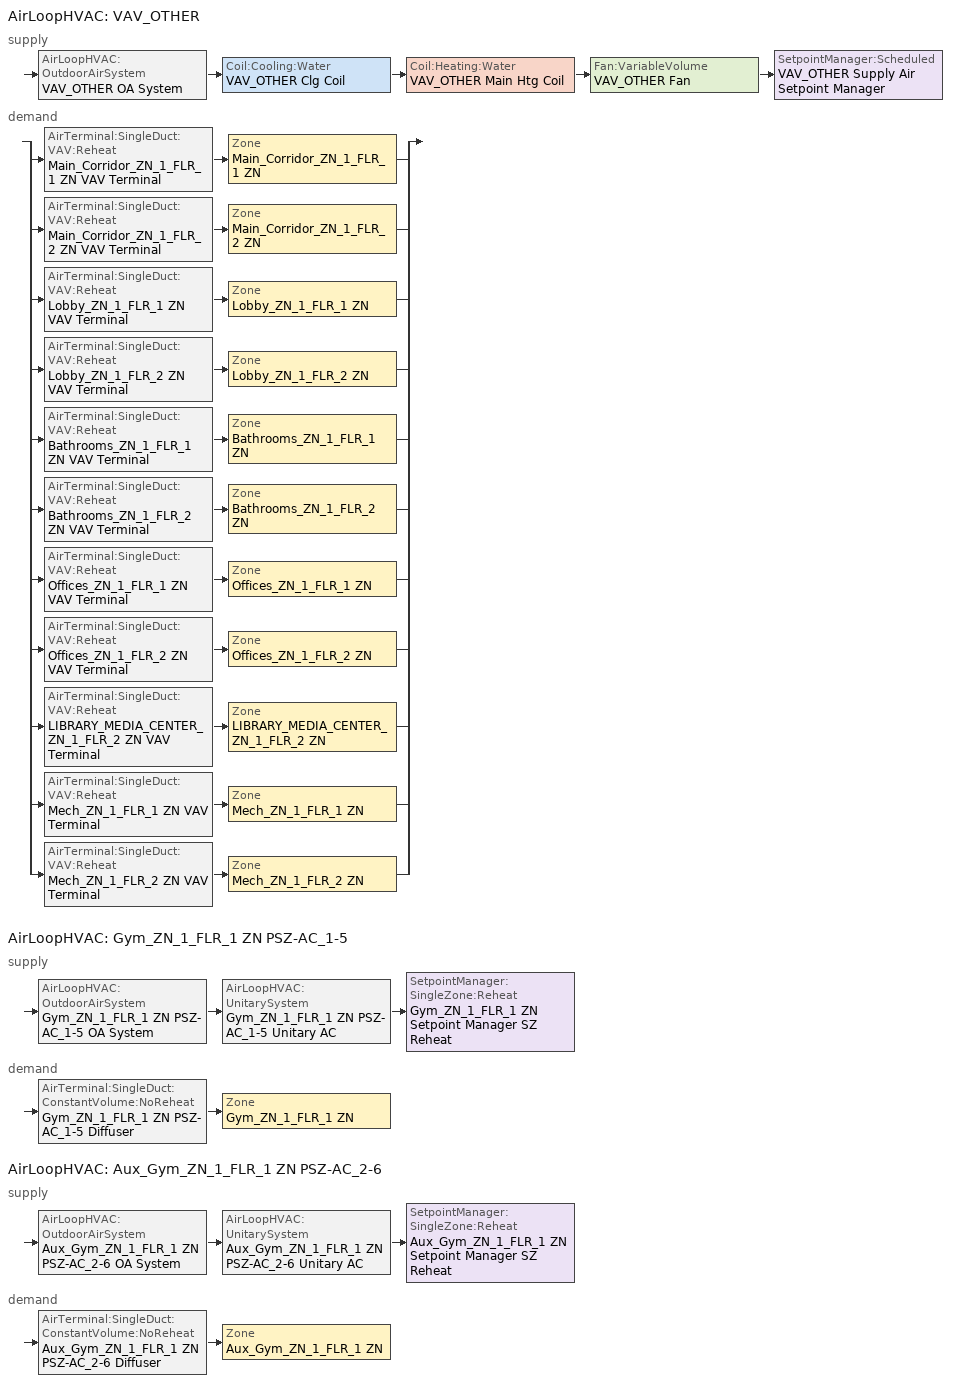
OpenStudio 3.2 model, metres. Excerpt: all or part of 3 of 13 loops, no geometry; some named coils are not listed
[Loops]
AirLoopHVAC 'VAV_OTHER'
 supply: AirLoopHVAC:OutdoorAirSystem 'VAV_OTHER OA System' > Coil:Cooling:Water 'VAV_OTHER Clg Coil' > Coil:Heating:Water 'VAV_OTHER Main Htg Coil' > Fan:VariableVolume 'VAV_OTHER Fan' > SetpointManager:Scheduled 'VAV_OTHER Supply Air Setpoint Manager'
 demand: split
  | AirTerminal:SingleDuct:VAV:Reheat 'Main_Corridor_ZN_1_FLR_1 ZN VAV Terminal' > Zone 'Main_Corridor_ZN_1_FLR_1 ZN'
  | AirTerminal:SingleDuct:VAV:Reheat 'Main_Corridor_ZN_1_FLR_2 ZN VAV Terminal' > Zone 'Main_Corridor_ZN_1_FLR_2 ZN'
  | AirTerminal:SingleDuct:VAV:Reheat 'Lobby_ZN_1_FLR_1 ZN VAV Terminal' > Zone 'Lobby_ZN_1_FLR_1 ZN'
  | AirTerminal:SingleDuct:VAV:Reheat 'Lobby_ZN_1_FLR_2 ZN VAV Terminal' > Zone 'Lobby_ZN_1_FLR_2 ZN'
  | AirTerminal:SingleDuct:VAV:Reheat 'Bathrooms_ZN_1_FLR_1 ZN VAV Terminal' > Zone 'Bathrooms_ZN_1_FLR_1 ZN'
  | AirTerminal:SingleDuct:VAV:Reheat 'Bathrooms_ZN_1_FLR_2 ZN VAV Terminal' > Zone 'Bathrooms_ZN_1_FLR_2 ZN'
  | AirTerminal:SingleDuct:VAV:Reheat 'Offices_ZN_1_FLR_1 ZN VAV Terminal' > Zone 'Offices_ZN_1_FLR_1 ZN'
  | AirTerminal:SingleDuct:VAV:Reheat 'Offices_ZN_1_FLR_2 ZN VAV Terminal' > Zone 'Offices_ZN_1_FLR_2 ZN'
  | AirTerminal:SingleDuct:VAV:Reheat 'LIBRARY_MEDIA_CENTER_ZN_1_FLR_2 ZN VAV Terminal' > Zone 'LIBRARY_MEDIA_CENTER_ZN_1_FLR_2 ZN'
  | AirTerminal:SingleDuct:VAV:Reheat 'Mech_ZN_1_FLR_1 ZN VAV Terminal' > Zone 'Mech_ZN_1_FLR_1 ZN'
  | AirTerminal:SingleDuct:VAV:Reheat 'Mech_ZN_1_FLR_2 ZN VAV Terminal' > Zone 'Mech_ZN_1_FLR_2 ZN'
AirLoopHVAC 'Gym_ZN_1_FLR_1 ZN PSZ-AC_1-5'
 supply: AirLoopHVAC:OutdoorAirSystem 'Gym_ZN_1_FLR_1 ZN PSZ-AC_1-5 OA System' > AirLoopHVAC:UnitarySystem 'Gym_ZN_1_FLR_1 ZN PSZ-AC_1-5 Unitary AC' > SetpointManager:SingleZone:Reheat 'Gym_ZN_1_FLR_1 ZN Setpoint Manager SZ Reheat'
 demand: AirTerminal:SingleDuct:ConstantVolume:NoReheat 'Gym_ZN_1_FLR_1 ZN PSZ-AC_1-5 Diffuser' > Zone 'Gym_ZN_1_FLR_1 ZN'
AirLoopHVAC 'Aux_Gym_ZN_1_FLR_1 ZN PSZ-AC_2-6'
 supply: AirLoopHVAC:OutdoorAirSystem 'Aux_Gym_ZN_1_FLR_1 ZN PSZ-AC_2-6 OA System' > AirLoopHVAC:UnitarySystem 'Aux_Gym_ZN_1_FLR_1 ZN PSZ-AC_2-6 Unitary AC' > SetpointManager:SingleZone:Reheat 'Aux_Gym_ZN_1_FLR_1 ZN Setpoint Manager SZ Reheat'
 demand: AirTerminal:SingleDuct:ConstantVolume:NoReheat 'Aux_Gym_ZN_1_FLR_1 ZN PSZ-AC_2-6 Diffuser' > Zone 'Aux_Gym_ZN_1_FLR_1 ZN'
[Sizing:Zone] Zone Cooling Design Supply Air Temperature Input Method=SupplyAirTemperature; Zone Cooling Design Supply Air Temperature {C}=12.7778; Zone Cooling Design Supply Air Temperature Difference {deltaC}=11.11; Zone Heating Design Supply Air Temperature Input Method=SupplyAirTemperature; Zone Heating Design Supply Air Temperature Difference {deltaC}=11.11; Zone Cooling Design Supply Air Humidity Ratio {kg-H2O/kg-air}=0.0085; Zone Heating Design Supply Air Humidity Ratio {kg-H2O/kg-air}=0.008; Cooling Design Air Flow Method=DesignDay; Heating Design Air Flow Method=DesignDay; Account for Dedicated Outdoor Air System=No; Dedicated Outdoor Air System Control Strategy=NeutralSupplyAir; Dedicated Outdoor Air Low Setpoint Temperature for Design {C}=autosize; Dedicated Outdoor Air High Setpoint Temperature for Design {C}=autosize
Name | Zone Heating Design Supply Air Temperature {C}
Aux_Gym_ZN_1_FLR_1 ZN; Gym_ZN_1_FLR_1 ZN | 50
Bathrooms_ZN_1_FLR_1 ZN; Bathrooms_ZN_1_FLR_2 ZN; LIBRARY_MEDIA_CENTER_ZN_1_FLR_2 ZN; Lobby_ZN_1_FLR_1 ZN; Lobby_ZN_1_FLR_2 ZN; Main_Corridor_ZN_1_FLR_1 ZN; Main_Corridor_ZN_1_FLR_2 ZN; Mech_ZN_1_FLR_2 ZN; Offices_ZN_1_FLR_1 ZN; Offices_ZN_1_FLR_2 ZN | 40
[Zone equipment]
Aux_Gym_ZN_1_FLR_1 ZN: Aux_Gym_ZN_1_FLR_1 ZN PSZ-AC_2-6 Diffuser
Bathrooms_ZN_1_FLR_1 ZN: Bathrooms_ZN_1_FLR_1 ZN VAV Terminal, Bathrooms_ZN_1_FLR_1 ZN Exhaust Fan
Bathrooms_ZN_1_FLR_2 ZN: Bathrooms_ZN_1_FLR_2 ZN VAV Terminal, Bathrooms_ZN_1_FLR_2 ZN Exhaust Fan
Gym_ZN_1_FLR_1 ZN: Gym_ZN_1_FLR_1 ZN PSZ-AC_1-5 Diffuser
LIBRARY_MEDIA_CENTER_ZN_1_FLR_2 ZN: LIBRARY_MEDIA_CENTER_ZN_1_FLR_2 ZN VAV Terminal
Lobby_ZN_1_FLR_1 ZN: Lobby_ZN_1_FLR_1 ZN VAV Terminal
Lobby_ZN_1_FLR_2 ZN: Lobby_ZN_1_FLR_2 ZN VAV Terminal
Main_Corridor_ZN_1_FLR_1 ZN: Main_Corridor_ZN_1_FLR_1 ZN VAV Terminal
Main_Corridor_ZN_1_FLR_2 ZN: Main_Corridor_ZN_1_FLR_2 ZN VAV Terminal
Mech_ZN_1_FLR_1 ZN: Mech_ZN_1_FLR_1 ZN VAV Terminal
Mech_ZN_1_FLR_2 ZN: Mech_ZN_1_FLR_2 ZN VAV Terminal
Offices_ZN_1_FLR_1 ZN: Offices_ZN_1_FLR_1 ZN VAV Terminal
Offices_ZN_1_FLR_2 ZN: Offices_ZN_1_FLR_2 ZN VAV Terminal
[SetpointManager:Scheduled]
VAV_OTHER Supply Air Setpoint Manager: Control Variable=Temperature; Schedule=Supply Air Temp - 55.0F 3
[AirLoopHVAC] Availability Schedule=SchoolSecondary HVACOperationSchd; Design Supply Air Flow Rate {m3/s}=autosize; Design Return Air Flow Fraction of Supply Air Flow=1
VAV_OTHER; Gym_ZN_1_FLR_1 ZN PSZ-AC_1-5; Aux_Gym_ZN_1_FLR_1 ZN PSZ-AC_2-6
[Sizing:System] Type of Load to Size On=Sensible; Design Outdoor Air Flow Rate {m3/s}=Autosize; Preheat Design Temperature {C}=7.22222; Preheat Design Humidity Ratio {kg-H2O/kg-Air}=0.008; Precool Design Temperature {C}=12.7778; Precool Design Humidity Ratio {kg-H2O/kg-Air}=0.008; Central Cooling Design Supply Air Temperature {C}=12.7778; Sizing Option=Coincident; 100% Outdoor Air in Cooling=No; 100% Outdoor Air in Heating=No; Central Cooling Design Supply Air Humidity Ratio {kg-H2O/kg-Air}=0.0085; Central Heating Design Supply Air Humidity Ratio {kg-H2O/kg-Air}=0.008; Cooling Design Air Flow Method=DesignDay; Cooling Design Air Flow Rate {m3/s}=0; Heating Design Air Flow Method=DesignDay; Heating Design Air Flow Rate {m3/s}=0; System Outdoor Air Method=ZoneSum; Zone Maximum Outdoor Air Fraction=1; Cooling Supply Air Flow Rate Per Floor Area {m3/s-m2}=0.00996765; Cooling Fraction of Autosized Cooling Supply Air Flow Rate=1; Cooling Supply Air Flow Rate Per Unit Cooling Capacity {m3/s-W}=3.94755e-05; Heating Supply Air Flow Rate Per Floor Area {m3/s-m2}=0.00996765; Heating Fraction of Autosized Heating Supply Air Flow Rate=1; Heating Fraction of Autosized Cooling Supply Air Flow Rate=1; Heating Supply Air Flow Rate Per Unit Heating Capacity {m3/s-W}=3.15882e-05; Cooling Design Capacity Method=CoolingDesignCapacity; Cooling Design Capacity {W}=autosize; Cooling Design Capacity Per Floor Area {W/m2}=234.7; Fraction of Autosized Cooling Design Capacity=1; Heating Design Capacity Method=HeatingDesignCapacity; Heating Design Capacity {W}=autosize; Heating Design Capacity Per Floor Area {W/m2}=157; Fraction of Autosized Heating Design Capacity=1; Central Cooling Capacity Control Method=OnOff
Name | Central Heating Maximum System Air Flow Ratio | Central Heating Design Supply Air Temperature {C}
VAV_OTHER | 0.3 | 12.7778
Gym_ZN_1_FLR_1 ZN PSZ-AC_1-5; Aux_Gym_ZN_1_FLR_1 ZN PSZ-AC_2-6 | 1 | 50
[Fan:VariableVolume]
VAV_OTHER Fan: Availability Schedule=Always On Discrete; Fan Total Efficiency=0.62; Pressure Rise {Pa}=996.356; Maximum Flow Rate {m3/s}=Autosize; Fan Power Minimum Flow Rate Input Method=Fraction; Fan Power Minimum Flow Fraction=0.25; Fan Power Minimum Air Flow Rate {m3/s}=0; Motor Efficiency=0.9; Motor In Airstream Fraction=1; Fan Power Coefficient 1=0.0407599; Fan Power Coefficient 2=0.088045; Fan Power Coefficient 3=-0.0729261; Fan Power Coefficient 4=0.94374; Fan Power Coefficient 5=0
[Controller:OutdoorAir] Minimum Outdoor Air Flow Rate {m3/s}=autosize; Maximum Outdoor Air Flow Rate {m3/s}=Autosize; Economizer Control Type=NoEconomizer; Economizer Control Action Type=ModulateFlow; Economizer Maximum Limit Dry-Bulb Temperature {C}=28; Economizer Maximum Limit Enthalpy {J/kg}=64000; Lockout Type=NoLockout; Minimum Limit Type=FixedMinimum; Minimum Outdoor Air Schedule=SchoolSecondary MinOA_MotorizedDamper_Sched; High Humidity Control=No; Heat Recovery Bypass Control Type=BypassWhenWithinEconomizerLimits
Name | Controller Mechanical Ventilation
VAV_OTHER OA Controller | VAV_OTHER Vent Controller
Gym_ZN_1_FLR_1 ZN PSZ-AC_1-5 OA System Controller | Controller Mechanical Ventilation 1
Aux_Gym_ZN_1_FLR_1 ZN PSZ-AC_2-6 OA System Controller | Controller Mechanical Ventilation 2
[Controller:MechanicalVentilation] Availability Schedule=Always On Discrete
Name | System Outdoor Air Method
VAV_OTHER Vent Controller | ZoneSum
Controller Mechanical Ventilation 1; Controller Mechanical Ventilation 2
[AirLoopHVAC:OutdoorAirSystem]
Name | Controller
VAV_OTHER OA System | VAV_OTHER OA Controller
Gym_ZN_1_FLR_1 ZN PSZ-AC_1-5 OA System | Gym_ZN_1_FLR_1 ZN PSZ-AC_1-5 OA System Controller
Aux_Gym_ZN_1_FLR_1 ZN PSZ-AC_2-6 OA System | Aux_Gym_ZN_1_FLR_1 ZN PSZ-AC_2-6 OA System Controller
[AirTerminal:SingleDuct:VAV:Reheat] Availability Schedule=Always On Discrete; Maximum Air Flow Rate {m3/s}=AutoSize; Zone Minimum Air Flow Input Method=Constant; Constant Minimum Air Flow Fraction=0.2; Fixed Minimum Air Flow Rate {m3/s}=0; Maximum Hot Water or Steam Flow Rate {m3/s}=AutoSize; Minimum Hot Water or Steam Flow Rate {m3/s}=0; Convergence Tolerance=0.001; Damper Heating Action=ReverseWithLimits; Maximum Flow per Zone Floor Area During Reheat {m3/s-m2}=AutoSize; Maximum Flow Fraction During Reheat=0.5; Maximum Reheat Air Temperature {C}=40; Control For Outdoor Air=No
Name | Reheat Coil
Main_Corridor_ZN_1_FLR_1 ZN VAV Terminal | Main_Corridor_ZN_1_FLR_1 ZN Reheat Coil
Main_Corridor_ZN_1_FLR_2 ZN VAV Terminal | Main_Corridor_ZN_1_FLR_2 ZN Reheat Coil
Lobby_ZN_1_FLR_1 ZN VAV Terminal | Lobby_ZN_1_FLR_1 ZN Reheat Coil
Lobby_ZN_1_FLR_2 ZN VAV Terminal | Lobby_ZN_1_FLR_2 ZN Reheat Coil
Bathrooms_ZN_1_FLR_1 ZN VAV Terminal | Bathrooms_ZN_1_FLR_1 ZN Reheat Coil
Bathrooms_ZN_1_FLR_2 ZN VAV Terminal | Bathrooms_ZN_1_FLR_2 ZN Reheat Coil
Offices_ZN_1_FLR_1 ZN VAV Terminal | Offices_ZN_1_FLR_1 ZN Reheat Coil
Offices_ZN_1_FLR_2 ZN VAV Terminal | Offices_ZN_1_FLR_2 ZN Reheat Coil
LIBRARY_MEDIA_CENTER_ZN_1_FLR_2 ZN VAV Terminal | LIBRARY_MEDIA_CENTER_ZN_1_FLR_2 ZN Reheat Coil
Mech_ZN_1_FLR_1 ZN VAV Terminal | Mech_ZN_1_FLR_1 ZN Reheat Coil
Mech_ZN_1_FLR_2 ZN VAV Terminal | Mech_ZN_1_FLR_2 ZN Reheat Coil
[SetpointManager:SingleZone:Reheat] Minimum Supply Air Temperature {C}=12.7778; Maximum Supply Air Temperature {C}=50
Name | Control Zone
Gym_ZN_1_FLR_1 ZN Setpoint Manager SZ Reheat | Gym_ZN_1_FLR_1 ZN
Aux_Gym_ZN_1_FLR_1 ZN Setpoint Manager SZ Reheat | Aux_Gym_ZN_1_FLR_1 ZN
[Coil:Heating:Gas] Availability Schedule=Always On Discrete; Gas Burner Efficiency=0.8; Nominal Capacity {W}=AutoSize; Parasitic Electric Load {W}=0; Parasitic Gas Load {W}=0
Gym_ZN_1_FLR_1 ZN PSZ-AC_1-5 Gas Htg Coil; Aux_Gym_ZN_1_FLR_1 ZN PSZ-AC_2-6 Gas Htg Coil
[Coil:Heating:Electric] Availability Schedule=Always Off Discrete; Efficiency=1; Nominal Capacity {W}=0
Gym_ZN_1_FLR_1 ZN PSZ-AC_1-5 No Heat; Aux_Gym_ZN_1_FLR_1 ZN PSZ-AC_2-6 No Heat
[Coil:Cooling:DX:TwoSpeed] Availability Schedule=Always On Discrete; Rated High Speed Total Cooling Capacity {W}=Autosize; Rated High Speed Sensible Heat Ratio=Autosize; Rated High Speed COP {W/W}=3; Rated High Speed Air Flow Rate {m3/s}=Autosize; Unit Internal Static Air Pressure {Pa}=773.3; Rated Low Speed Total Cooling Capacity {W}=Autosize; Rated Low Speed Sensible Heat Ratio=0.69; Rated Low Speed COP {W/W}=3; Condenser Type=AirCooled; Minimum Outdoor Dry-Bulb Temperature for Compressor Operation {C}=-25; High Speed Evaporative Condenser Effectiveness=0; High Speed Evaporative Condenser Air Flow Rate {m3/s}=Autosize; High Speed Evaporative Condenser Pump Rated Power Consumption {W}=Autosize; Low Speed Evaporative Condenser Effectiveness=0; Low Speed Evaporative Condenser Air Flow Rate {m3/s}=Autosize; Low Speed Evaporative Condenser Pump Rated Power Consumption {W}=Autosize; Basin Heater Capacity {W/K}=10; Basin Heater Setpoint Temperature {C}=2
Name | Total Cooling Capacity Function of Temperature Curve | Total Cooling Capacity Function of Flow Fraction Curve | Energy Input Ratio Function of Temperature Curve | Energy Input Ratio Function of Flow Fraction Curve | Part Load Fraction Correlation Curve | Low Speed Total Cooling Capacity Function of Temperature Curve | Low Speed Energy Input Ratio Function of Temperature Curve
Gym_ZN_1_FLR_1 ZN PSZ-AC_1-5 2spd DX AC Clg Coil | Curve Biquadratic 7 | Curve Quadratic 5 | Curve Biquadratic 8 | Curve Quadratic 6 | Curve Quadratic 7 | Curve Biquadratic 9 | Curve Biquadratic 10
Aux_Gym_ZN_1_FLR_1 ZN PSZ-AC_2-6 2spd DX AC Clg Coil | Curve Biquadratic 15 | Curve Quadratic 11 | Curve Biquadratic 16 | Curve Quadratic 12 | Curve Quadratic 13 | Curve Biquadratic 17 | Curve Biquadratic 18
[Fan:OnOff] Availability Schedule=Always On Discrete; Fan Total Efficiency=0.54; Pressure Rise {Pa}=622.722; Maximum Flow Rate {m3/s}=autosize; Motor Efficiency=0.9; Motor In Airstream Fraction=1
Name | Fan Power Ratio Function of Speed Ratio Curve | Fan Efficiency Ratio Function of Speed Ratio Curve
Gym_ZN_1_FLR_1 ZN PSZ-AC_1-5 Fan | Fan On Off Power Curve | Fan On Off Efficiency Curve
Aux_Gym_ZN_1_FLR_1 ZN PSZ-AC_2-6 Fan | Fan On Off Power Curve 1 | Fan On Off Efficiency Curve 1
[AirLoopHVAC:UnitarySystem] Control Type=Load; Dehumidification Control Type=None; Availability Schedule=SchoolSecondary HVACOperationSchd; Fan Placement=DrawThrough; Supply Air Fan Operating Mode Schedule=SchoolSecondary HVACOperationSchd; DX Heating Coil Sizing Ratio=1; Use DOAS DX Cooling Coil=No; DOAS DX Cooling Coil Leaving Minimum Air Temperature {C}=2; Latent Load Control=SensibleOnlyLoadControl; Supply Air Flow Rate During Cooling Operation {m3/s}=Autosize; Supply Air Flow Rate During Heating Operation {m3/s}=Autosize; Supply Air Flow Rate When No Cooling or Heating is Required {m3/s}=Autosize; Maximum Supply Air Temperature {C}=80; Maximum Outdoor Dry-Bulb Temperature for Supplemental Heater Operation {C}=21; Maximum Cycling Rate {cycles/hr}=2.5; Heat Pump Time Constant {s}=60; Fraction of On-Cycle Power Use=0.01; Heat Pump Fan Delay Time {s}=60; Ancilliary On-Cycle Electric Power {W}=0; Ancilliary Off-Cycle Electric Power {W}=0
Name | Controlling Zone or Thermostat Location | Supply Fan | Heating Coil | Cooling Coil | Supplemental Heating Coil
Gym_ZN_1_FLR_1 ZN PSZ-AC_1-5 Unitary AC | Gym_ZN_1_FLR_1 ZN | Gym_ZN_1_FLR_1 ZN PSZ-AC_1-5 Fan | Gym_ZN_1_FLR_1 ZN PSZ-AC_1-5 Gas Htg Coil | Gym_ZN_1_FLR_1 ZN PSZ-AC_1-5 2spd DX AC Clg Coil | Gym_ZN_1_FLR_1 ZN PSZ-AC_1-5 No Heat
Aux_Gym_ZN_1_FLR_1 ZN PSZ-AC_2-6 Unitary AC | Aux_Gym_ZN_1_FLR_1 ZN | Aux_Gym_ZN_1_FLR_1 ZN PSZ-AC_2-6 Fan | Aux_Gym_ZN_1_FLR_1 ZN PSZ-AC_2-6 Gas Htg Coil | Aux_Gym_ZN_1_FLR_1 ZN PSZ-AC_2-6 2spd DX AC Clg Coil | Aux_Gym_ZN_1_FLR_1 ZN PSZ-AC_2-6 No Heat
[AirTerminal:SingleDuct:ConstantVolume:NoReheat] Availability Schedule=Always On Discrete; Maximum Air Flow Rate {m3/s}=AutoSize
Gym_ZN_1_FLR_1 ZN PSZ-AC_1-5 Diffuser; Aux_Gym_ZN_1_FLR_1 ZN PSZ-AC_2-6 Diffuser
[Fan:ZoneExhaust] Availability Schedule=SchoolSecondary Hours_of_operation; Fan Total Efficiency=0.6; Pressure Rise {Pa}=0; Maximum Flow Rate {m3/s}=0.283168; System Availability Manager Coupling Mode=Decoupled
Bathrooms_ZN_1_FLR_1 ZN Exhaust Fan; Bathrooms_ZN_1_FLR_2 ZN Exhaust Fan
[Schedule:Constant]
Name | Value
Always On Discrete | 1
Always Off Discrete | 0
[Schedule:Ruleset]
Name | Default Day Schedule | Summer Design Day Schedule | Winter Design Day Schedule
SchoolSecondary HVACOperationSchd | SchoolSecondary HVACOperationSchd Default | SchoolSecondary HVACOperationSchd Summer Design Day | SchoolSecondary HVACOperationSchd Winter Design Day
SchoolSecondary MinOA_MotorizedDamper_Sched | SchoolSecondary MinOA_MotorizedDamper_Sched Default | SchoolSecondary MinOA_MotorizedDamper_Sched Summer Design Day | SchoolSecondary MinOA_MotorizedDamper_Sched Winter Design Day
Supply Air Temp - 55.0F 3 | Supply Air Temp - 55.0F Default 3
SchoolSecondary Hours_of_operation | SchoolSecondary Hours_of_operation Default | SchoolSecondary Hours_of_operation Summer Design Day | SchoolSecondary Hours_of_operation Winter Design Day
[Schedule:Day]
SchoolSecondary HVACOperationSchd Default; SchoolSecondary MinOA_MotorizedDamper_Sched Default; SchoolSecondary Hours_of_operation Default: 24, 0, 0
SchoolSecondary HVACOperationSchd Winter Design Day; SchoolSecondary HVACOperationSchd Summer Design Day; SchoolSecondary HVACOperationSchd WntrDsn|SmrDsn|Wkdy Day; SchoolSecondary Hours_of_operation Winter Design Day; SchoolSecondary Hours_of_operation Summer Design Day; SchoolSecondary Hours_of_operation WntrDsn|SmrDsn|Wkdy Day: 7, 0, 0, 21, 0, 1, 24, 0, 0
SchoolSecondary MinOA_MotorizedDamper_Sched Winter Design Day; SchoolSecondary MinOA_MotorizedDamper_Sched Summer Design Day; SchoolSecondary MinOA_MotorizedDamper_Sched WntrDsn|SmrDsn|Wkdy Day: 8, 0, 0, 21, 0, 1, 24, 0, 0
Supply Air Temp - 55.0F Default 3: 24, 0, 12.7778
[Schedule:Rule] Rule Order=0; Apply Monday=Yes; Apply Tuesday=Yes; Apply Wednesday=Yes; Apply Thursday=Yes; Apply Friday=Yes; Date Specification Type=DateRange; Start Month=1; Start Day=1; End Month=12; End Day=31
Name | Schedule Ruleset | Day Schedule
Schedule Rule 92 | SchoolSecondary HVACOperationSchd | SchoolSecondary HVACOperationSchd WntrDsn|SmrDsn|Wkdy Day
Schedule Rule 93 | SchoolSecondary MinOA_MotorizedDamper_Sched | SchoolSecondary MinOA_MotorizedDamper_Sched WntrDsn|SmrDsn|Wkdy Day
Schedule Rule 104 | SchoolSecondary Hours_of_operation | SchoolSecondary Hours_of_operation WntrDsn|SmrDsn|Wkdy Day
[Curve:Biquadratic] Minimum Value of x=17; Maximum Value of x=22; Minimum Value of y=13; Maximum Value of y=46
Name | Coefficient1 Constant | Coefficient2 x | Coefficient3 x**2 | Coefficient4 y | Coefficient5 y**2 | Coefficient6 x*y
Curve Biquadratic 7; Curve Biquadratic 9; Curve Biquadratic 15; Curve Biquadratic 17 | 0.42415 | 0.04426 | -0.00042 | 0.00333 | -8e-05 | -0.00021
Curve Biquadratic 8; Curve Biquadratic 10; Curve Biquadratic 16; Curve Biquadratic 18 | 1.23649 | -0.02431 | 0.00057 | -0.01434 | 0.00063 | -0.00038
[Curve:Quadratic]
Name | Coefficient1 Constant | Coefficient2 x | Coefficient3 x**2 | Minimum Value of x | Maximum Value of x
Curve Quadratic 5; Curve Quadratic 11 | 0.77136 | 0.34053 | -0.11088 | 0.75918 | 1.13877
Curve Quadratic 6; Curve Quadratic 12 | 1.2055 | -0.32953 | 0.12308 | 0.75918 | 1.13877
Curve Quadratic 7; Curve Quadratic 13 | 0.771 | 0.229 | 0 | 0 | 1
[Curve:Exponent] Coefficient1 Constant=1; Coefficient2 Constant=0; Coefficient3 Constant=0; Minimum Value of x=0; Maximum Value of x=1
Fan On Off Power Curve; Fan On Off Power Curve 1
[Curve:Cubic] Coefficient1 Constant=1; Coefficient2 x=0; Coefficient3 x**2=0; Coefficient4 x**3=0; Minimum Value of x=0; Maximum Value of x=1
Fan On Off Efficiency Curve; Fan On Off Efficiency Curve 1
